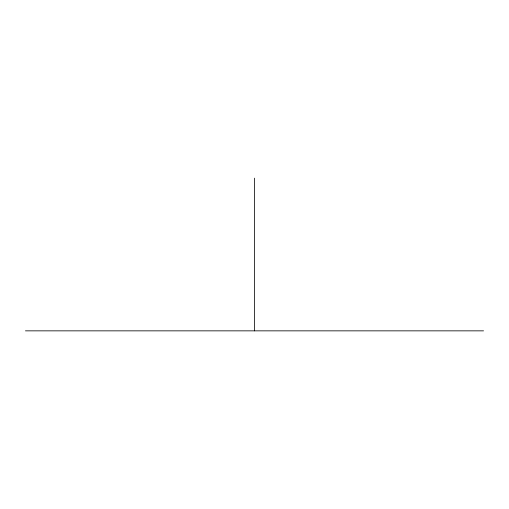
<?xml version="1.0" encoding="UTF-8"?>
<svg xmlns="http://www.w3.org/2000/svg" width="509" height="509" viewBox="0 0 509 509"><rect width="100%" height="100%" fill="white"/><g stroke="black" fill="none" stroke-linecap="round" stroke-linejoin="round"><path stroke-width="0.76" d="M25.45 330.85L483.55 330.85M254.5 178.15L254.5 330.85"/></g></svg>
